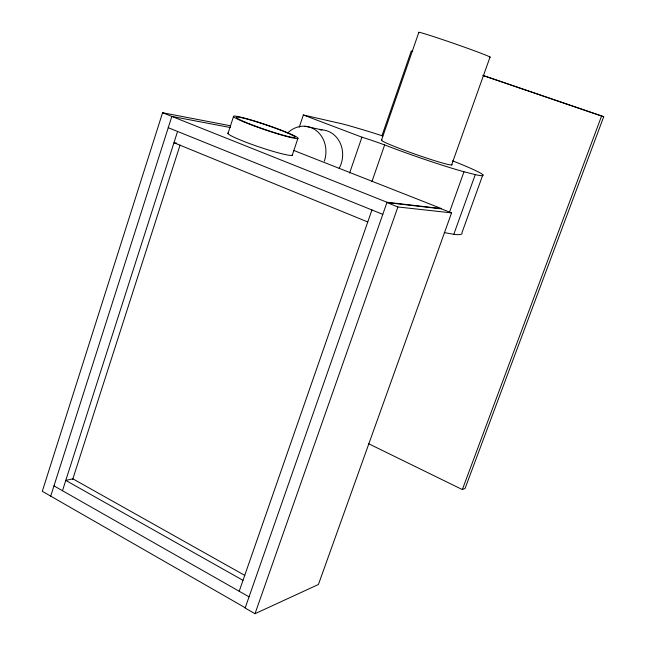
<?xml version="1.0" encoding="UTF-8"?>
<svg xmlns="http://www.w3.org/2000/svg" width="646" height="646" viewBox="0 0 646 646"><rect width="100%" height="100%" fill="white"/><g stroke="black" fill="none" stroke-linecap="round" stroke-linejoin="round"><path stroke-width="0.97" d="M230.646 125.817L162.574 112.727L42.289 491.307L245.23 607.757M50.703 496.136L171.844 116.425L230.574 127.585M62.476 490.718L177.569 131.453M72.667 479.453L180.072 145.075M227.949 133.593L233.489 116.627M299.235 127.23L303.345 114.988L341.363 123.669A63.93 3.601 19.2 0 1 357.634 128.207A78.772 4.449 19.2 0 1 382.892 135.999M292.202 155.379L297.854 138.543A34.19 2.576 18.8 0 0 253.515 120.673A34.19 2.576 18.8 0 0 245.948 122.78A34.19 2.576 18.8 0 0 297.854 138.543M349.591 173.096L361.93 137.186L303.345 114.988M381.931 135.797L411.308 50.921L412.762 51.47M381.439 140.352L418.858 32.3M371.894 181.696L384.645 144.946A67.224 3.819 19.3 0 0 463.99 171.763L475.254 174.63L453.799 234.312L444.246 232.576M239.206 591.252L371.943 209.966M293.68 150.429L441.484 208.593L387.019 202.271L245.133 608.031L255.017 613.7L318.413 584.501L451.57 212.881L441.388 208.876L386.914 202.578L397.888 206.962L451.57 212.881M255.017 613.7L397.888 206.962M451.627 164.932L490.056 57.026M449.438 212.389L463.99 171.763M482.837 174.84L461.938 232.786A78.198 8.002 19.3 0 1 453.799 234.312M462.35 489.563L601.612 115.933L603.711 116.764L465.063 488.457L462.35 489.563L368.365 443.608M176.762 143.17L173.952 142.726L367.76 221.966M304.936 126.236L322.047 129.87M482.675 75.299L601.612 115.933M483.733 75.776L603.711 116.764M162.574 112.727L387.019 202.271M168.251 127.69L382.795 214.351M244.769 575.376L72.869 478.831L65.779 480.414L243.001 580.35M53.973 485.881L249.041 596.847M292.299 154.523A34.117 3.012 18.7 0 1 259.103 146.941A34.117 3.012 18.7 0 1 228.466 132.874M452.555 160.838A78.772 4.449 19.2 0 1 475.254 174.63M361.93 137.186A29.724 1.801 19.1 0 1 384.645 144.946M451.691 164.367A37.387 2.124 19.3 0 1 415.443 154.281A37.387 2.124 19.3 0 1 382.012 139.964M287.906 132.81A26.446 23.216 -81.2 0 1 316.346 130.645A26.446 23.216 -81.2 0 1 324.34 161.185M320.061 129.838A25.783 22.788 -81 0 1 339.869 142.378A25.783 22.788 -81 0 1 339.15 168.38M419.165 32.696A37.888 1.058 19.2 0 1 454.308 43.605A37.888 1.058 19.2 0 1 489.846 57.244M245.004 122.046A31.081 2.342 18.8 0 0 294.229 137.574A31.081 2.342 18.8 0 0 258.142 122.352A31.081 2.342 18.8 0 0 245.004 122.046"/></g></svg>
